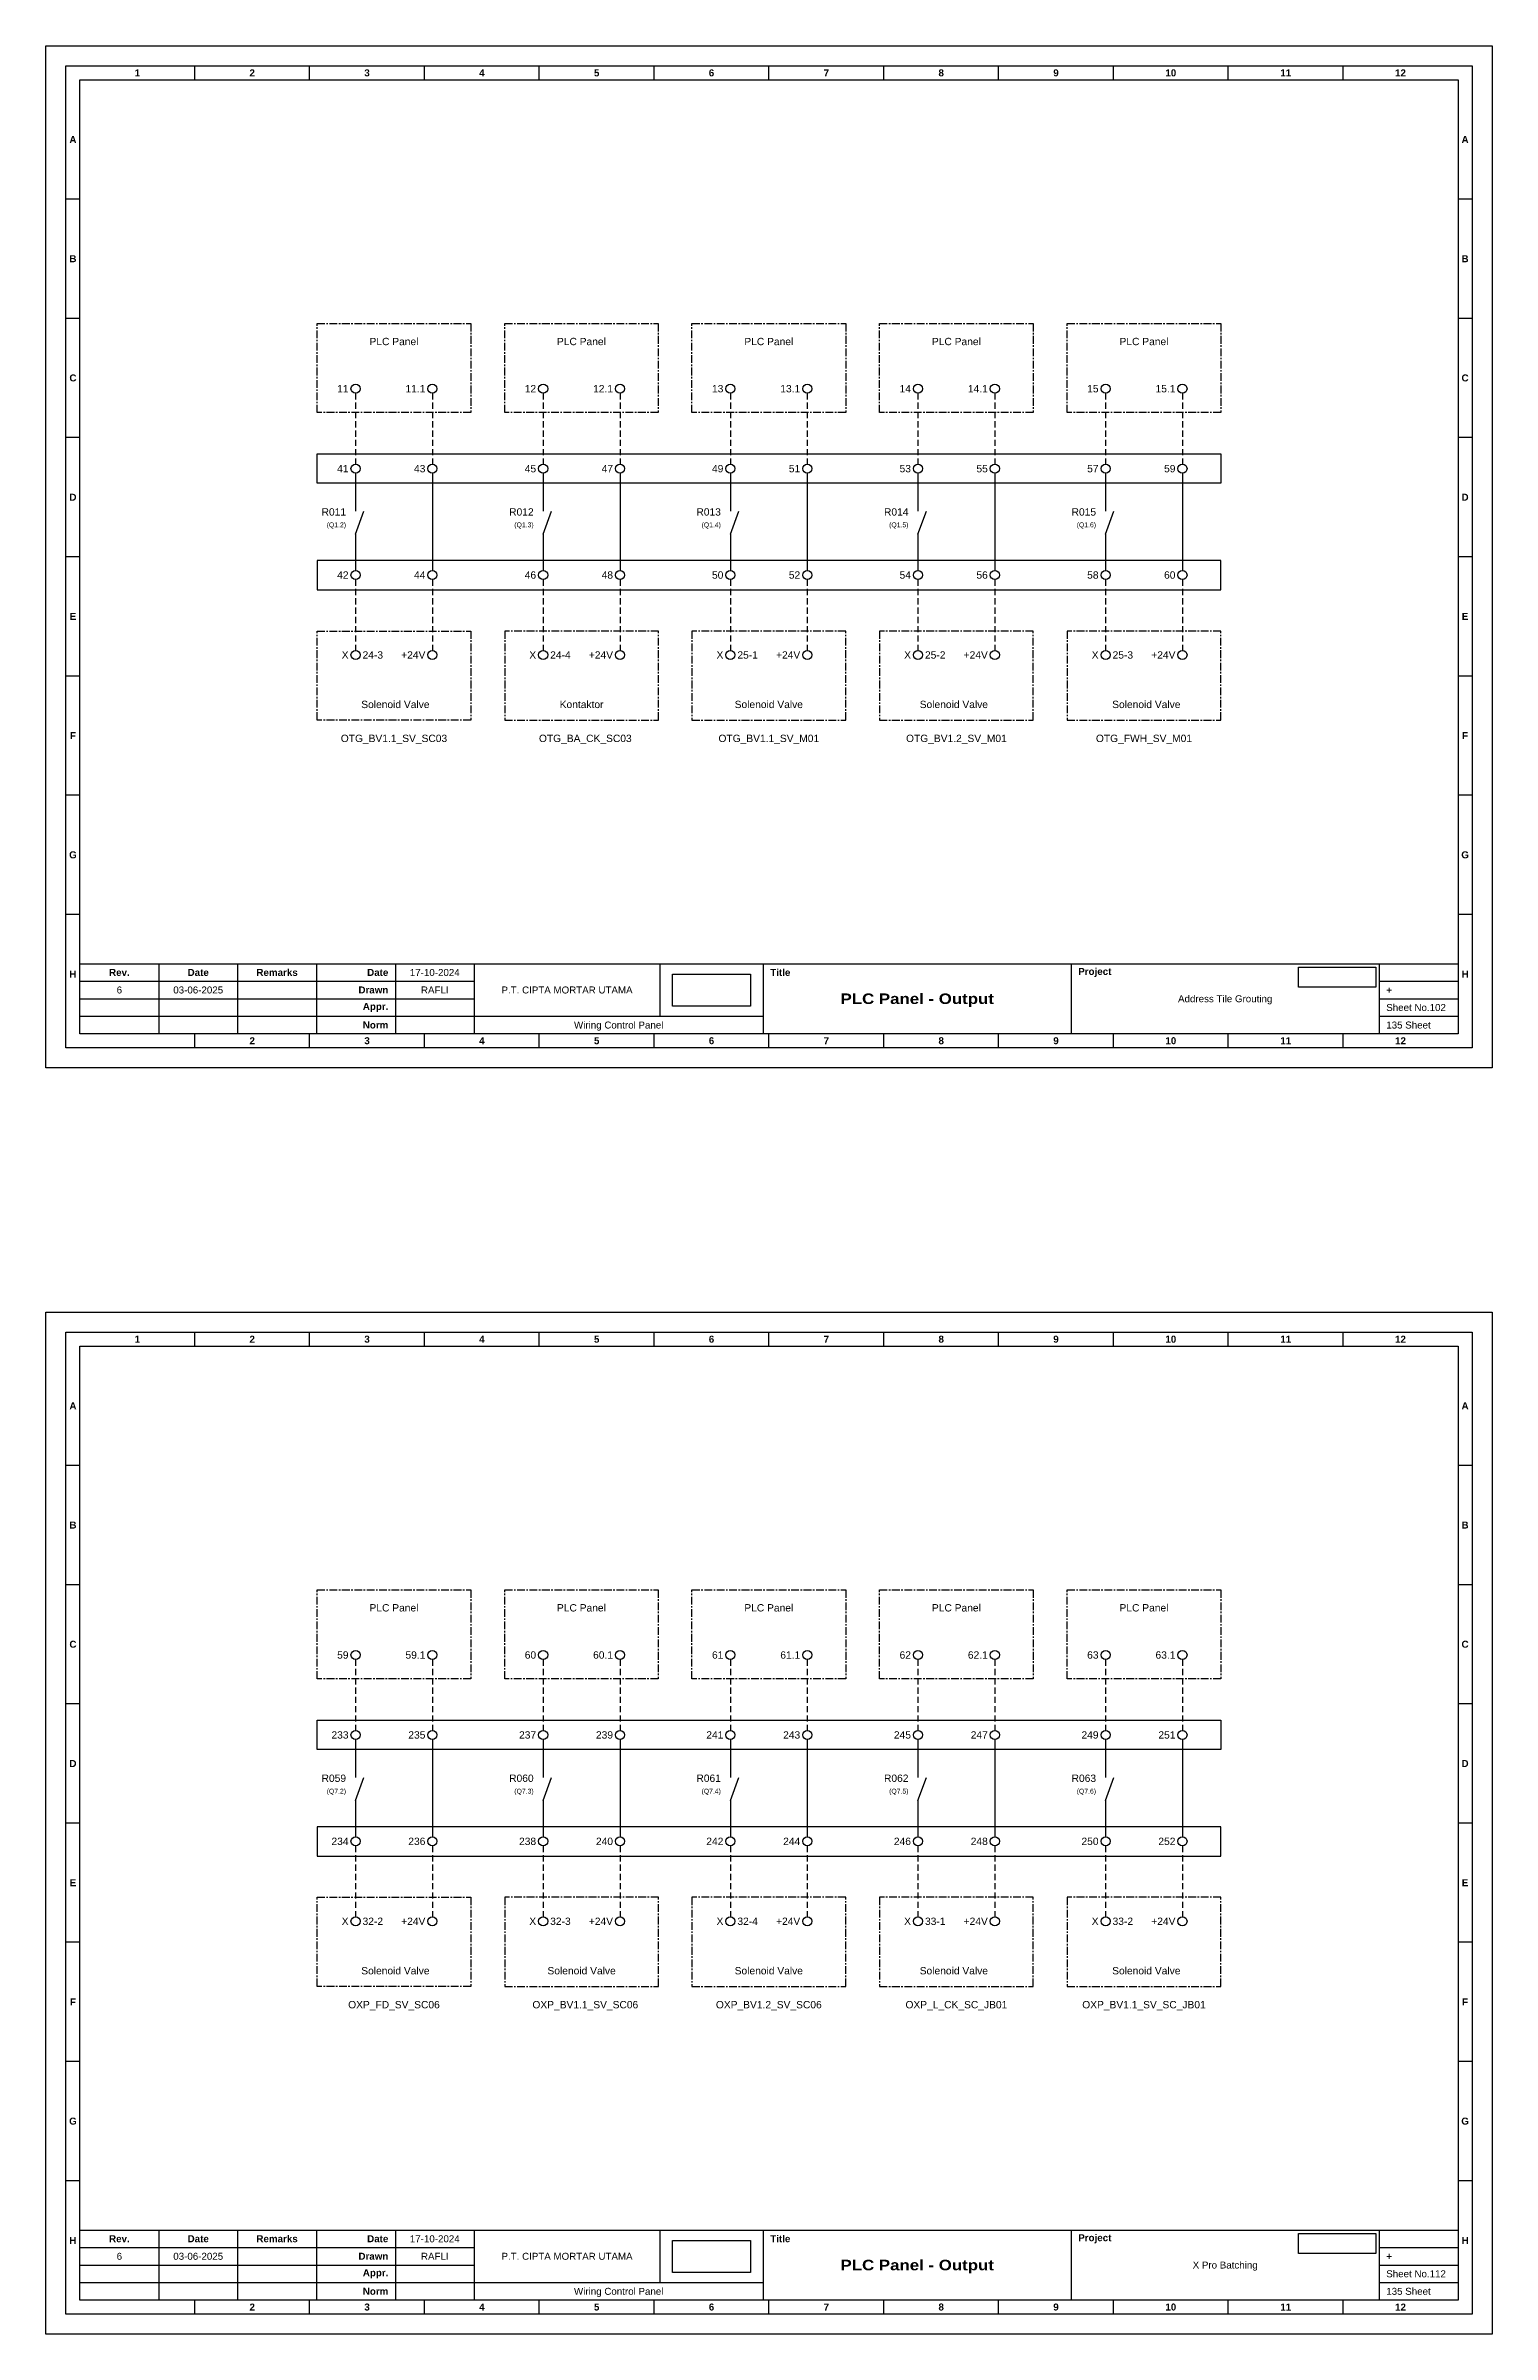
# Model space of a CAD drawing. Header units: millimetres. Extents: x 7759 to 13246, y 5489 to 6217.
# Drawn here: x 8450.9 to 8747, y 5747.9 to 6216.5 of the extents above; entities that cross this region are included whole.
import ezdxf
from ezdxf.enums import TextEntityAlignment as Align

# ---------------------------------------------------------------- set-up
doc = ezdxf.new("R2010")
doc.units = ezdxf.units.MM
doc.linetypes.add('CENTER', pattern=[50.8, 31.75, -6.35, 6.35, -6.35])
doc.linetypes.add('HIDDEN', pattern=[9.525, 6.35, -3.175])
doc.styles.add('Bold', font='ariblk.ttf', dxfattribs={"height": 25.4})
doc.styles.get("Standard").update_dxf_attribs({"font": 'arial.ttf'})
picture_1 = doc.add_image_def('image1.png', size_in_pixel=(2048, 847))
picture_2 = doc.add_image_def('image2.png', size_in_pixel=(2092, 542))

# ---------------------------------------------------------------- blocks, each defined once
blk = doc.blocks.new('KOP MU PROJECT')
at = {"color": 6, "ltscale": 50}
for p, q in [((27.74, 184.05), (27.74, 186.66)), ((49.13, 184.05), (49.13, 186.66)), ((70.51, 184.05), (70.51, 186.66)), ((91.89, 184.05), (91.89, 186.66)), ((113.27, 184.05), (113.27, 186.66)), ((134.66, 184.05), (134.66, 186.66)), ((156.04, 184.05), (156.04, 186.66)), ((177.42, 184.05), (177.42, 186.66)), ((198.8, 184.05), (198.8, 186.66)), ((220.19, 184.05), (220.19, 186.66)), ((241.57, 184.05), (241.57, 186.66)), ((6.36, 161.84), (3.75, 161.84)), ((265.59, 161.84), (262.98, 161.84)), ((6.36, 139.63), (3.75, 139.63)), ((265.59, 139.63), (262.98, 139.63)), ((6.36, 117.42), (3.75, 117.42)), ((265.59, 117.42), (262.98, 117.42)), ((6.36, 95.22), (3.75, 95.22)), ((265.59, 95.22), (262.98, 95.22)), ((6.36, 73.01), (3.75, 73.01)), ((265.59, 73.01), (262.98, 73.01)), ((6.36, 50.8), (3.75, 50.8)), ((265.59, 50.8), (262.98, 50.8)), ((6.36, 28.59), (3.75, 28.59)), ((265.59, 28.59), (262.98, 28.59)), ((27.74, 3.75), (27.74, 6.36)), ((49.13, 3.75), (49.13, 6.36)), ((70.51, 3.75), (70.51, 6.36)), ((91.89, 3.75), (91.89, 6.36)), ((113.27, 3.75), (113.27, 6.36)), ((134.66, 3.75), (134.66, 6.36)), ((156.04, 3.75), (156.04, 6.36)), ((177.42, 3.75), (177.42, 6.36)), ((198.8, 3.75), (198.8, 6.36)), ((220.19, 3.75), (220.19, 6.36)), ((241.57, 3.75), (241.57, 6.36))]:
    blk.add_line(p, q, dxfattribs=at)
at = {"ltscale": 50}
for p, q in [((6.36, 19.41), (262.98, 19.41)), ((21.04, 19.41), (21.04, 6.36)), ((35.72, 19.41), (35.72, 6.36)), ((50.41, 19.41), (50.41, 6.36)), ((65.09, 19.41), (65.09, 6.36)), ((79.77, 19.41), (79.77, 6.36)), ((114.35, 19.41), (114.35, 9.62)), ((133.6, 19.41), (133.6, 6.36)), ((190.95, 19.41), (190.95, 6.36)), ((248.3, 19.41), (248.3, 6.36)), ((6.36, 16.15), (79.77, 16.15)), ((6.36, 12.89), (79.77, 12.89)), ((248.3, 16.15), (262.98, 16.15)), ((248.3, 12.89), (262.98, 12.89)), ((6.36, 9.62), (133.6, 9.62)), ((248.3, 9.62), (262.98, 9.62))]:
    blk.add_line(p, q, dxfattribs=at)
at = {"color": 1, "ltscale": 50}
blk.add_lwpolyline([(269.34, 0), (0, 0), (0, 190.41), (269.34, 190.41)], close=True, dxfattribs=at)
at = {"color": 6, "ltscale": 50}
for points in [[(265.59, 3.75), (3.75, 3.75), (3.75, 186.66), (265.59, 186.66)], [(262.98, 6.36), (6.36, 6.36), (6.36, 184.05), (262.98, 184.05)]]:
    blk.add_lwpolyline(points, close=True, dxfattribs=at)
at = {"ltscale": 50, "char_height": 1.305, "attachment_point": 4}
for s, width, heights, insert in [('\\pxqc;{\\fArial|b1|i0|c0|p34;1}', 21.3825, [2.51], (6.36, 185.36)), ('\\pxqc;{\\fArial|b1|i0|c0|p34;2}', 21.3825, [2.51], (27.74, 185.36)), ('\\pxqc;{\\fArial|b1|i0|c0|p34;3}', 21.3825, [2.51], (49.13, 185.36)), ('\\pxqc;{\\fArial|b1|i0|c0|p34;4}', 21.3825, [2.51], (70.51, 185.36)), ('\\pxqc;{\\fArial|b1|i0|c0|p34;5}', 21.3825, [2.51], (91.89, 185.36)), ('\\pxqc;{\\fArial|b1|i0|c0|p34;6}', 21.3825, [2.51], (113.27, 185.36)), ('\\pxqc;{\\fArial|b1|i0|c0|p34;7}', 21.3825, [2.51], (134.66, 185.36)), ('\\pxqc;{\\fArial|b1|i0|c0|p34;8}', 21.3825, [2.51], (156.04, 185.36)), ('\\pxqc;{\\fArial|b1|i0|c0|p34;9}', 21.3825, [2.51], (177.42, 185.36)), ('\\pxqc;{\\fArial|b1|i0|c0|p34;10}', 21.3825, [2.51], (198.8, 185.36)), ('\\pxqc;{\\fArial|b1|i0|c0|p34;11}', 21.3825, [2.51], (220.19, 185.36)), ('\\pxqc;{\\fArial|b1|i0|c0|p34;12}', 21.3825, [2.51], (241.57, 185.36)), ('\\pxqc;{\\fArial|b1|i0|c0|p34;A}', 2.61, [2.51], (3.75, 172.95)), ('\\pxqc;{\\fArial|b1|i0|c0|p34;A}', 2.61, [2.51], (262.98, 172.95)), ('\\pxqc;{\\fArial|b1|i0|c0|p34;B}', 2.61, [2.51], (3.75, 150.74)), ('\\pxqc;{\\fArial|b1|i0|c0|p34;B}', 2.61, [2.51], (262.98, 150.74)), ('\\pxqc;{\\fArial|b1|i0|c0|p34;C}', 2.61, [2.51], (3.75, 128.53)), ('\\pxqc;{\\fArial|b1|i0|c0|p34;C}', 2.61, [2.51], (262.98, 128.53)), ('\\pxqc;{\\fArial|b1|i0|c0|p34;D}', 2.61, [2.51], (3.75, 106.32)), ('\\pxqc;{\\fArial|b1|i0|c0|p34;D}', 2.61, [2.51], (262.98, 106.32)), ('\\pxqc;{\\fArial|b1|i0|c0|p34;E}', 2.61, [2.51], (3.75, 84.11)), ('\\pxqc;{\\fArial|b1|i0|c0|p34;E}', 2.61, [2.51], (262.98, 84.11)), ('\\pxqc;{\\fArial|b1|i0|c0|p34;F}', 2.61, [2.51], (3.75, 61.9)), ('\\pxqc;{\\fArial|b1|i0|c0|p34;F}', 2.61, [2.51], (262.98, 61.9)), ('\\pxqc;{\\fArial|b1|i0|c0|p34;G}', 2.61, [2.51], (3.75, 39.69)), ('\\pxqc;{\\fArial|b1|i0|c0|p34;G}', 2.61, [2.51], (262.98, 39.69)), ('\\pxqc;{\\fArial|b1|i0|c0|p34;H}', 2.61, [2.51], (3.75, 17.47)), ('\\pxqc;{\\fArial|b1|i0|c0|p34;Rev.}', 14.6811, [2.88], (6.36, 17.78)), ('\\pxqc;{\\fArial|b1|i0|c0|p34;Date}', 14.6811, [2.88], (21.04, 17.78)), ('\\pxqc;{\\fArial|b1|i0|c0|p34;Remarks}', 14.6811, [2.88], (35.72, 17.78)), ('\\pxqr;{\\fArial|b1|i0|c0|p34;Date}', 13.3761, [2.88], (50.41, 17.78)), ('\\pxql;{\\fArial|b1|i0|c0|p34;Title}', 50.2419, [2.88], (134.9, 17.78)), ('\\pxql;{\\fArial|b1|i0|c0|p34;Project}', 50.2419, [2.88], (192.25, 17.78)), ('\\pxqc;{\\fArial|b1|i0|c0|p34;H}', 2.61, [2.51], (262.98, 17.47)), ('\\pxqr;{\\fArial|b1|i0|c0|p34;Drawn}', 13.3761, [2.88], (50.41, 14.52)), ('\\pxql;{\\fArial|b1|i0|c0|p34;+}', 14.6811, [2.88], (249.61, 14.52)), ('\\pxqr;{\\fArial|b1|i0|c0|p34;Appr.}', 13.3761, [2.88], (50.41, 11.26)), ('\\pxqr;{\\fArial|b1|i0|c0|p34;Norm}', 13.3761, [2.88], (50.41, 7.99)), ('\\pxqc;{\\fArial|b1|i0|c0|p34;2}', 21.3825, [2.51], (27.74, 5.06)), ('\\pxqc;{\\fArial|b1|i0|c0|p34;3}', 21.3825, [2.51], (49.13, 5.06)), ('\\pxqc;{\\fArial|b1|i0|c0|p34;4}', 21.3825, [2.51], (70.51, 5.06)), ('\\pxqc;{\\fArial|b1|i0|c0|p34;5}', 21.3825, [2.51], (91.89, 5.06)), ('\\pxqc;{\\fArial|b1|i0|c0|p34;6}', 21.3825, [2.51], (113.27, 5.06)), ('\\pxqc;{\\fArial|b1|i0|c0|p34;7}', 21.3825, [2.51], (134.66, 5.06)), ('\\pxqc;{\\fArial|b1|i0|c0|p34;8}', 21.3825, [2.51], (156.04, 5.06)), ('\\pxqc;{\\fArial|b1|i0|c0|p34;9}', 21.3825, [2.51], (177.42, 5.06)), ('\\pxqc;{\\fArial|b1|i0|c0|p34;10}', 21.3825, [2.51], (198.8, 5.06)), ('\\pxqc;{\\fArial|b1|i0|c0|p34;11}', 21.3825, [2.51], (220.19, 5.06)), ('\\pxqc;{\\fArial|b1|i0|c0|p34;12}', 21.3825, [2.51], (241.57, 5.06))]:
    blk.add_mtext_dynamic_manual_height_columns(s, width=width, gutter_width=0.0326, heights=heights, dxfattribs=dict(at, insert=insert))
at = {"ltscale": 50}
for tag, p in [('DATECREATED', (72.43, 17.78)), ('REV', (13.7, 14.52)), ('REVDATE', (28.38, 14.52)), ('REMARKS', (43.06, 14.52)), ('DRAWN', (72.43, 14.52)), ('COMPANY', (97.06, 14.52)), ('PROJECT', (219.62, 12.89)), ('NORM', (72.43, 7.99)), ('APPR', (72.43, 11.26)), ('DRAWINGCATEGORY', (106.68, 7.99)), ('DESCRIPTION', (162.27, 10.03))]:
    blk.add_attdef(tag, text='', height=1.3, dxfattribs=at).set_placement(p, align=Align.MIDDLE_CENTER)
at = {"ltscale": 50, "style": 'Bold'}
blk.add_attdef('TITLE', text='', height=1.96, dxfattribs=at).set_placement((162.27, 12.89), align=Align.MIDDLE_CENTER)
at = {"ltscale": 50}
for tag, p in [('TOTALSHEET', (249.61, 7.99)), ('SHEETNUMBER', (249.61, 11.26))]:
    blk.add_attdef(tag, text='', height=1.3, dxfattribs=at).set_placement(p, align=Align.MIDDLE_LEFT)
image = blk.add_image(picture_1, insert=(116.72, 11.48), size_in_units=(14.5, 6), dxfattribs=at)
image.dxf.flags = 15
image = blk.add_image(picture_2, insert=(233.29, 15.04), size_in_units=(14.36, 3.72), dxfattribs=at)
image.dxf.flags = 15

msp = doc.modelspace()

# ---------------------------------------------------------------- linework, layer by layer
at = {"linetype": 'HIDDEN', "ltscale": 0.2}
for p, q in [((8514.3, 6145.36), (8514.3, 6130.87)), ((8530.03, 6145.36), (8530.03, 6130.87)), ((8552.7, 6145.36), (8552.7, 6130.87)), ((8568.43, 6145.36), (8568.43, 6130.87)), ((8591.02, 6145.36), (8591.02, 6130.87)), ((8606.76, 6145.36), (8606.76, 6130.87)), ((8629.43, 6145.36), (8629.43, 6130.87)), ((8645.16, 6145.36), (8645.16, 6130.87)), ((8667.83, 6145.36), (8667.83, 6130.87)), ((8683.56, 6145.36), (8683.56, 6130.87)), ((8514.3, 6107.2), (8514.3, 6092.71)), ((8530.03, 6107.2), (8530.03, 6092.71)), ((8552.7, 6107.2), (8552.7, 6092.71)), ((8568.43, 6107.2), (8568.43, 6092.71)), ((8591.02, 6107.2), (8591.02, 6092.71)), ((8606.76, 6107.2), (8606.76, 6092.71)), ((8629.43, 6107.2), (8629.43, 6092.71)), ((8645.16, 6107.2), (8645.16, 6092.71)), ((8667.83, 6107.2), (8667.83, 6092.71)), ((8683.56, 6107.2), (8683.56, 6092.71)), ((8514.3, 5886.04), (8514.3, 5871.55)), ((8530.03, 5886.04), (8530.03, 5871.55)), ((8552.7, 5886.04), (8552.7, 5871.55)), ((8568.43, 5886.04), (8568.43, 5871.55)), ((8591.02, 5886.04), (8591.02, 5871.55)), ((8606.76, 5886.04), (8606.76, 5871.55)), ((8629.43, 5886.04), (8629.43, 5871.55)), ((8645.16, 5886.04), (8645.16, 5871.55)), ((8667.83, 5886.04), (8667.83, 5871.55)), ((8683.56, 5886.04), (8683.56, 5871.55)), ((8514.3, 5847.88), (8514.3, 5833.39)), ((8530.03, 5847.88), (8530.03, 5833.39)), ((8552.7, 5847.88), (8552.7, 5833.39)), ((8568.43, 5847.88), (8568.43, 5833.39)), ((8591.02, 5847.88), (8591.02, 5833.39)), ((8606.76, 5847.88), (8606.76, 5833.39)), ((8629.43, 5847.88), (8629.43, 5833.39)), ((8645.16, 5847.88), (8645.16, 5833.39)), ((8667.83, 5847.88), (8667.83, 5833.39)), ((8683.56, 5847.88), (8683.56, 5833.39))]:
    msp.add_line(p, q, dxfattribs=at)
at = {"ltscale": 0.2}
for p, q in [((8514.3, 6128.99), (8514.3, 6121.23)), ((8530.03, 6128.99), (8530.03, 6109.08)), ((8552.7, 6128.99), (8552.7, 6121.23)), ((8568.43, 6128.99), (8568.43, 6109.08)), ((8591.02, 6128.99), (8591.02, 6121.23)), ((8606.76, 6128.99), (8606.76, 6109.08)), ((8629.43, 6128.99), (8629.43, 6121.23)), ((8645.16, 6128.99), (8645.16, 6109.08)), ((8667.83, 6128.99), (8667.83, 6121.23)), ((8683.56, 6128.99), (8683.56, 6109.08)), ((8514.3, 6116.53), (8516.01, 6121.23)), ((8552.7, 6116.53), (8554.41, 6121.23)), ((8591.02, 6116.53), (8592.73, 6121.23)), ((8629.43, 6116.53), (8631.14, 6121.23)), ((8667.83, 6116.53), (8669.54, 6121.23)), ((8514.3, 6116.53), (8514.3, 6109.08)), ((8552.7, 6116.53), (8552.7, 6109.08)), ((8591.02, 6116.53), (8591.02, 6109.08)), ((8629.43, 6116.53), (8629.43, 6109.08)), ((8667.83, 6116.53), (8667.83, 6109.08)), ((8514.3, 5869.67), (8514.3, 5861.91)), ((8530.03, 5869.67), (8530.03, 5849.76)), ((8552.7, 5869.67), (8552.7, 5861.91)), ((8568.43, 5869.67), (8568.43, 5849.76)), ((8591.02, 5869.67), (8591.02, 5861.91)), ((8606.76, 5869.67), (8606.76, 5849.76)), ((8629.43, 5869.67), (8629.43, 5861.91)), ((8645.16, 5869.67), (8645.16, 5849.76)), ((8667.83, 5869.67), (8667.83, 5861.91)), ((8683.56, 5869.67), (8683.56, 5849.76)), ((8514.3, 5857.21), (8516.01, 5861.91)), ((8552.7, 5857.21), (8554.41, 5861.91)), ((8591.02, 5857.21), (8592.73, 5861.91)), ((8629.43, 5857.21), (8631.14, 5861.91)), ((8667.83, 5857.21), (8669.54, 5861.91)), ((8514.3, 5857.21), (8514.3, 5849.76)), ((8552.7, 5857.21), (8552.7, 5849.76)), ((8591.02, 5857.21), (8591.02, 5849.76)), ((8629.43, 5857.21), (8629.43, 5849.76)), ((8667.83, 5857.21), (8667.83, 5849.76))]:
    msp.add_line(p, q, dxfattribs=at)
at = {"linetype": 'CENTER', "ltscale": 0.05}
for points in [[(8506.43, 6159.63), (8537.9, 6159.63), (8537.9, 6141.4), (8506.43, 6141.4)], [(8544.83, 6159.63), (8576.23, 6159.63), (8576.23, 6141.4), (8544.83, 6141.4)], [(8583.16, 6159.63), (8614.63, 6159.63), (8614.63, 6141.4), (8583.16, 6141.4)], [(8621.56, 6159.63), (8653.03, 6159.63), (8653.03, 6141.4), (8621.56, 6141.4)], [(8659.96, 6159.63), (8691.43, 6159.63), (8691.43, 6141.4), (8659.96, 6141.4)], [(8506.43, 6096.67), (8537.9, 6096.67), (8537.9, 6078.44), (8506.43, 6078.44)], [(8544.83, 6078.44), (8576.3, 6078.44), (8576.3, 6096.67), (8544.83, 6096.67)], [(8583.16, 6078.44), (8614.63, 6078.44), (8614.63, 6096.67), (8583.16, 6096.67)], [(8621.56, 6078.44), (8653.03, 6078.44), (8653.03, 6096.67), (8621.56, 6096.67)], [(8659.96, 6078.44), (8691.43, 6078.44), (8691.43, 6096.67), (8659.96, 6096.67)], [(8506.43, 5900.3), (8537.9, 5900.3), (8537.9, 5882.08), (8506.43, 5882.08)], [(8544.83, 5900.3), (8576.23, 5900.3), (8576.23, 5882.08), (8544.83, 5882.08)], [(8583.16, 5900.3), (8614.63, 5900.3), (8614.63, 5882.08), (8583.16, 5882.08)], [(8621.56, 5900.3), (8653.03, 5900.3), (8653.03, 5882.08), (8621.56, 5882.08)], [(8659.96, 5900.3), (8691.43, 5900.3), (8691.43, 5882.08), (8659.96, 5882.08)], [(8506.43, 5837.35), (8537.9, 5837.35), (8537.9, 5819.12), (8506.43, 5819.12)], [(8544.83, 5819.12), (8576.3, 5819.12), (8576.3, 5837.35), (8544.83, 5837.35)], [(8583.16, 5819.12), (8614.63, 5819.12), (8614.63, 5837.35), (8583.16, 5837.35)], [(8621.56, 5819.12), (8653.03, 5819.12), (8653.03, 5837.35), (8621.56, 5837.35)], [(8659.96, 5819.12), (8691.43, 5819.12), (8691.43, 5837.35), (8659.96, 5837.35)]]:
    msp.add_lwpolyline(points, close=True, dxfattribs=at)
at = {"ltscale": 0.05}
for points in [[(8506.43, 6132.93), (8691.43, 6132.93), (8691.43, 6126.92), (8506.43, 6126.92)], [(8506.43, 6105.13), (8691.43, 6105.13), (8691.43, 6111.14), (8506.43, 6111.14)], [(8506.43, 5873.61), (8691.43, 5873.61), (8691.43, 5867.6), (8506.43, 5867.6)], [(8506.43, 5845.81), (8691.43, 5845.81), (8691.43, 5851.82), (8506.43, 5851.82)]]:
    msp.add_lwpolyline(points, close=True, dxfattribs=at)
for centre in [(8514.3, 6146.3), (8530.03, 6146.3), (8552.7, 6146.3), (8568.43, 6146.3), (8591.02, 6146.3), (8606.76, 6146.3), (8629.43, 6146.3), (8645.16, 6146.3), (8667.83, 6146.3), (8683.56, 6146.3), (8514.3, 6129.93), (8530.03, 6129.93), (8552.7, 6129.93), (8568.43, 6129.93), (8591.02, 6129.93), (8606.76, 6129.93), (8629.43, 6129.93), (8645.16, 6129.93), (8667.83, 6129.93), (8683.56, 6129.93), (8514.3, 6108.14), (8530.03, 6108.14), (8552.7, 6108.14), (8568.43, 6108.14), (8591.02, 6108.14), (8606.76, 6108.14), (8629.43, 6108.14), (8645.16, 6108.14), (8667.83, 6108.14), (8683.56, 6108.14), (8514.3, 6091.77), (8530.03, 6091.77), (8552.7, 6091.77), (8568.43, 6091.77), (8591.02, 6091.77), (8606.76, 6091.77), (8629.43, 6091.77), (8645.16, 6091.77), (8667.83, 6091.77), (8683.56, 6091.77), (8514.3, 5886.98), (8530.03, 5886.98), (8552.7, 5886.98), (8568.43, 5886.98), (8591.02, 5886.98), (8606.76, 5886.98), (8629.43, 5886.98), (8645.16, 5886.98), (8667.83, 5886.98), (8683.56, 5886.98), (8514.3, 5870.61), (8530.03, 5870.61), (8552.7, 5870.61), (8568.43, 5870.61), (8591.02, 5870.61), (8606.76, 5870.61), (8629.43, 5870.61), (8645.16, 5870.61), (8667.83, 5870.61), (8683.56, 5870.61), (8514.3, 5848.82), (8530.03, 5848.82), (8552.7, 5848.82), (8568.43, 5848.82), (8591.02, 5848.82), (8606.76, 5848.82), (8629.43, 5848.82), (8645.16, 5848.82), (8667.83, 5848.82), (8683.56, 5848.82), (8514.3, 5832.45), (8530.03, 5832.45), (8552.7, 5832.45), (8568.43, 5832.45), (8591.02, 5832.45), (8606.76, 5832.45), (8629.43, 5832.45), (8645.16, 5832.45), (8667.83, 5832.45), (8683.56, 5832.45)]:
    msp.add_circle(centre, 0.938)

# ---------------------------------------------------------------- block references
at = {"xscale": 1.099296583304004, "yscale": 1.099296583304004, "zscale": 1.099296583304004}
for p, values in [((8450.89, 6007.2), {'TITLE': 'PLC Panel - Output', 'PROJECT': 'Address Tile Grouting', 'COMPANY': 'P.T. CIPTA MORTAR UTAMA', 'DRAWINGCATEGORY': 'Wiring Control Panel', 'DRAWN': 'RAFLI', 'DATECREATED': '17-10-2024', 'REVDATE': '03-06-2025', 'REV': '6', 'SHEETNUMBER': 'Sheet No.102', 'TOTALSHEET': '135 Sheet'}), ((8450.89, 5747.88), {'TITLE': 'PLC Panel - Output', 'PROJECT': 'X Pro Batching', 'COMPANY': 'P.T. CIPTA MORTAR UTAMA', 'DRAWINGCATEGORY': 'Wiring Control Panel', 'DRAWN': 'RAFLI', 'DATECREATED': '17-10-2024', 'REVDATE': '03-06-2025', 'REV': '6', 'SHEETNUMBER': 'Sheet No.112', 'TOTALSHEET': '135 Sheet'})]:
    msp.add_blockref('KOP MU PROJECT', p, dxfattribs=at).add_auto_attribs(values)

# ---------------------------------------------------------------- texts
for s, p in [('PLC Panel', (8522.16, 6156.71)), ('PLC Panel', (8560.53, 6156.71)), ('PLC Panel', (8598.89, 6156.71)), ('PLC Panel', (8637.29, 6156.71)), ('PLC Panel', (8675.69, 6156.71)), ('OTG_BV1.1_SV_SC03', (8522.16, 6075.44)), ('OTG_BA_CK_SC03', (8561.33, 6075.44)), ('OTG_BV1.1_SV_M01', (8598.89, 6075.44)), ('OTG_BV1.2_SV_M01', (8637.29, 6075.44)), ('OTG_FWH_SV_M01', (8675.69, 6075.44)), ('PLC Panel', (8522.16, 5897.39)), ('PLC Panel', (8560.53, 5897.39)), ('PLC Panel', (8598.89, 5897.39)), ('PLC Panel', (8637.29, 5897.39)), ('PLC Panel', (8675.69, 5897.39)), ('OXP_FD_SV_SC06', (8522.16, 5816.12)), ('OXP_BV1.1_SV_SC06', (8561.33, 5816.12)), ('OXP_BV1.2_SV_SC06', (8598.89, 5816.12)), ('OXP_L_CK_SC_JB01', (8637.29, 5816.12)), ('OXP_BV1.1_SV_SC_JB01', (8675.69, 5816.12))]:
    msp.add_text(s, height=1.5).set_placement(p, align=Align.TOP_CENTER)
for s, height, p in [('11', 1.5, (8512.86, 6146.3)), ('11.1', 1.5, (8528.59, 6146.3)), ('12', 1.5, (8551.26, 6146.3)), ('12.1', 1.5, (8567, 6146.3)), ('13', 1.5, (8589.59, 6146.3)), ('13.1', 1.5, (8605.32, 6146.3)), ('14', 1.5, (8627.99, 6146.3)), ('14.1', 1.5, (8643.72, 6146.3)), ('15', 1.5, (8666.39, 6146.3)), ('15.1', 1.5, (8682.13, 6146.3)), ('41', 1.5, (8512.86, 6129.93)), ('43', 1.5, (8528.59, 6129.93)), ('45', 1.5, (8551.26, 6129.93)), ('47', 1.5, (8567, 6129.93)), ('49', 1.5, (8589.59, 6129.93)), ('51', 1.5, (8605.32, 6129.93)), ('53', 1.5, (8627.99, 6129.93)), ('55', 1.5, (8643.72, 6129.93)), ('57', 1.5, (8666.39, 6129.93)), ('59', 1.5, (8682.13, 6129.93)), ('R011', 1.5, (8512.35, 6121.06)), ('R012', 1.5, (8550.75, 6121.06)), ('R013', 1.5, (8589.08, 6121.06)), ('R014', 1.5, (8627.48, 6121.06)), ('R015', 1.5, (8665.88, 6121.06)), ('(Q1.2)', 1, (8512.35, 6118.41)), ('(Q1.3)', 1, (8550.75, 6118.41)), ('(Q1.4)', 1, (8589.08, 6118.41)), ('(Q1.5)', 1, (8627.48, 6118.41)), ('(Q1.6)', 1, (8665.88, 6118.41)), ('42', 1.5, (8512.86, 6108.14)), ('44', 1.5, (8528.59, 6108.14)), ('46', 1.5, (8551.26, 6108.14)), ('48', 1.5, (8567, 6108.14)), ('50', 1.5, (8589.59, 6108.14)), ('52', 1.5, (8605.32, 6108.14)), ('54', 1.5, (8627.99, 6108.14)), ('56', 1.5, (8643.72, 6108.14)), ('58', 1.5, (8666.39, 6108.14)), ('60', 1.5, (8682.13, 6108.14)), ('X', 1.5, (8512.86, 6091.77)), ('+24V', 1.5, (8528.59, 6091.77)), ('X', 1.5, (8551.26, 6091.77)), ('+24V', 1.5, (8567, 6091.77)), ('X', 1.5, (8589.59, 6091.77)), ('+24V', 1.5, (8605.32, 6091.77)), ('X', 1.5, (8627.99, 6091.77)), ('+24V', 1.5, (8643.72, 6091.77)), ('X', 1.5, (8666.39, 6091.77)), ('+24V', 1.5, (8682.13, 6091.77)), ('59', 1.5, (8512.86, 5886.98)), ('59.1', 1.5, (8528.59, 5886.98)), ('60', 1.5, (8551.26, 5886.98)), ('60.1', 1.5, (8567, 5886.98)), ('61', 1.5, (8589.59, 5886.98)), ('61.1', 1.5, (8605.32, 5886.98)), ('62', 1.5, (8627.99, 5886.98)), ('62.1', 1.5, (8643.72, 5886.98)), ('63', 1.5, (8666.39, 5886.98)), ('63.1', 1.5, (8682.13, 5886.98)), ('233', 1.5, (8512.86, 5870.61)), ('235', 1.5, (8528.59, 5870.61)), ('237', 1.5, (8551.26, 5870.61)), ('239', 1.5, (8567, 5870.61)), ('241', 1.5, (8589.59, 5870.61)), ('243', 1.5, (8605.32, 5870.61)), ('245', 1.5, (8627.99, 5870.61)), ('247', 1.5, (8643.72, 5870.61)), ('249', 1.5, (8666.39, 5870.61)), ('251', 1.5, (8682.13, 5870.61)), ('R059', 1.5, (8512.35, 5861.74)), ('(Q7.2)', 1, (8512.35, 5859.09)), ('R060', 1.5, (8550.75, 5861.74)), ('(Q7.3)', 1, (8550.75, 5859.09)), ('R061', 1.5, (8589.08, 5861.74)), ('(Q7.4)', 1, (8589.08, 5859.09)), ('R062', 1.5, (8627.48, 5861.74)), ('(Q7.5)', 1, (8627.48, 5859.09)), ('R063', 1.5, (8665.88, 5861.74)), ('(Q7.6)', 1, (8665.88, 5859.09)), ('234', 1.5, (8512.86, 5848.82)), ('236', 1.5, (8528.59, 5848.82)), ('238', 1.5, (8551.26, 5848.82)), ('240', 1.5, (8567, 5848.82)), ('242', 1.5, (8589.59, 5848.82)), ('244', 1.5, (8605.32, 5848.82)), ('246', 1.5, (8627.99, 5848.82)), ('248', 1.5, (8643.72, 5848.82)), ('250', 1.5, (8666.39, 5848.82)), ('252', 1.5, (8682.13, 5848.82)), ('X', 1.5, (8512.86, 5832.45)), ('+24V', 1.5, (8528.59, 5832.45)), ('X', 1.5, (8551.26, 5832.45)), ('+24V', 1.5, (8567, 5832.45)), ('X', 1.5, (8589.59, 5832.45)), ('+24V', 1.5, (8605.32, 5832.45)), ('X', 1.5, (8627.99, 5832.45)), ('+24V', 1.5, (8643.72, 5832.45)), ('X', 1.5, (8666.39, 5832.45)), ('+24V', 1.5, (8682.13, 5832.45))]:
    msp.add_text(s, height=height).set_placement(p, align=Align.MIDDLE_RIGHT)
for s, p in [('24-3', (8515.73, 6091.77)), ('24-4', (8554.14, 6091.77)), ('25-1', (8592.46, 6091.77)), ('25-2', (8630.86, 6091.77)), ('25-3', (8669.26, 6091.77)), ('32-2', (8515.73, 5832.45)), ('32-3', (8554.14, 5832.45)), ('32-4', (8592.46, 5832.45)), ('33-1', (8630.86, 5832.45)), ('33-2', (8669.26, 5832.45))]:
    msp.add_text(s, height=1.5).set_placement(p, align=Align.MIDDLE_LEFT)
for s, p in [('Solenoid Valve', (8522.45, 6080.44)), ('Kontaktor', (8560.57, 6080.44)), ('Solenoid Valve', (8598.89, 6080.44)), ('Solenoid Valve', (8636.77, 6080.44)), ('Solenoid Valve', (8676.17, 6080.44)), ('Solenoid Valve', (8522.45, 5821.12)), ('Solenoid Valve', (8560.57, 5821.12)), ('Solenoid Valve', (8598.89, 5821.12)), ('Solenoid Valve', (8636.77, 5821.12)), ('Solenoid Valve', (8676.17, 5821.12))]:
    msp.add_text(s, height=1.5).set_placement(p, align=Align.BOTTOM_CENTER)

doc.saveas('drawing.dxf')
